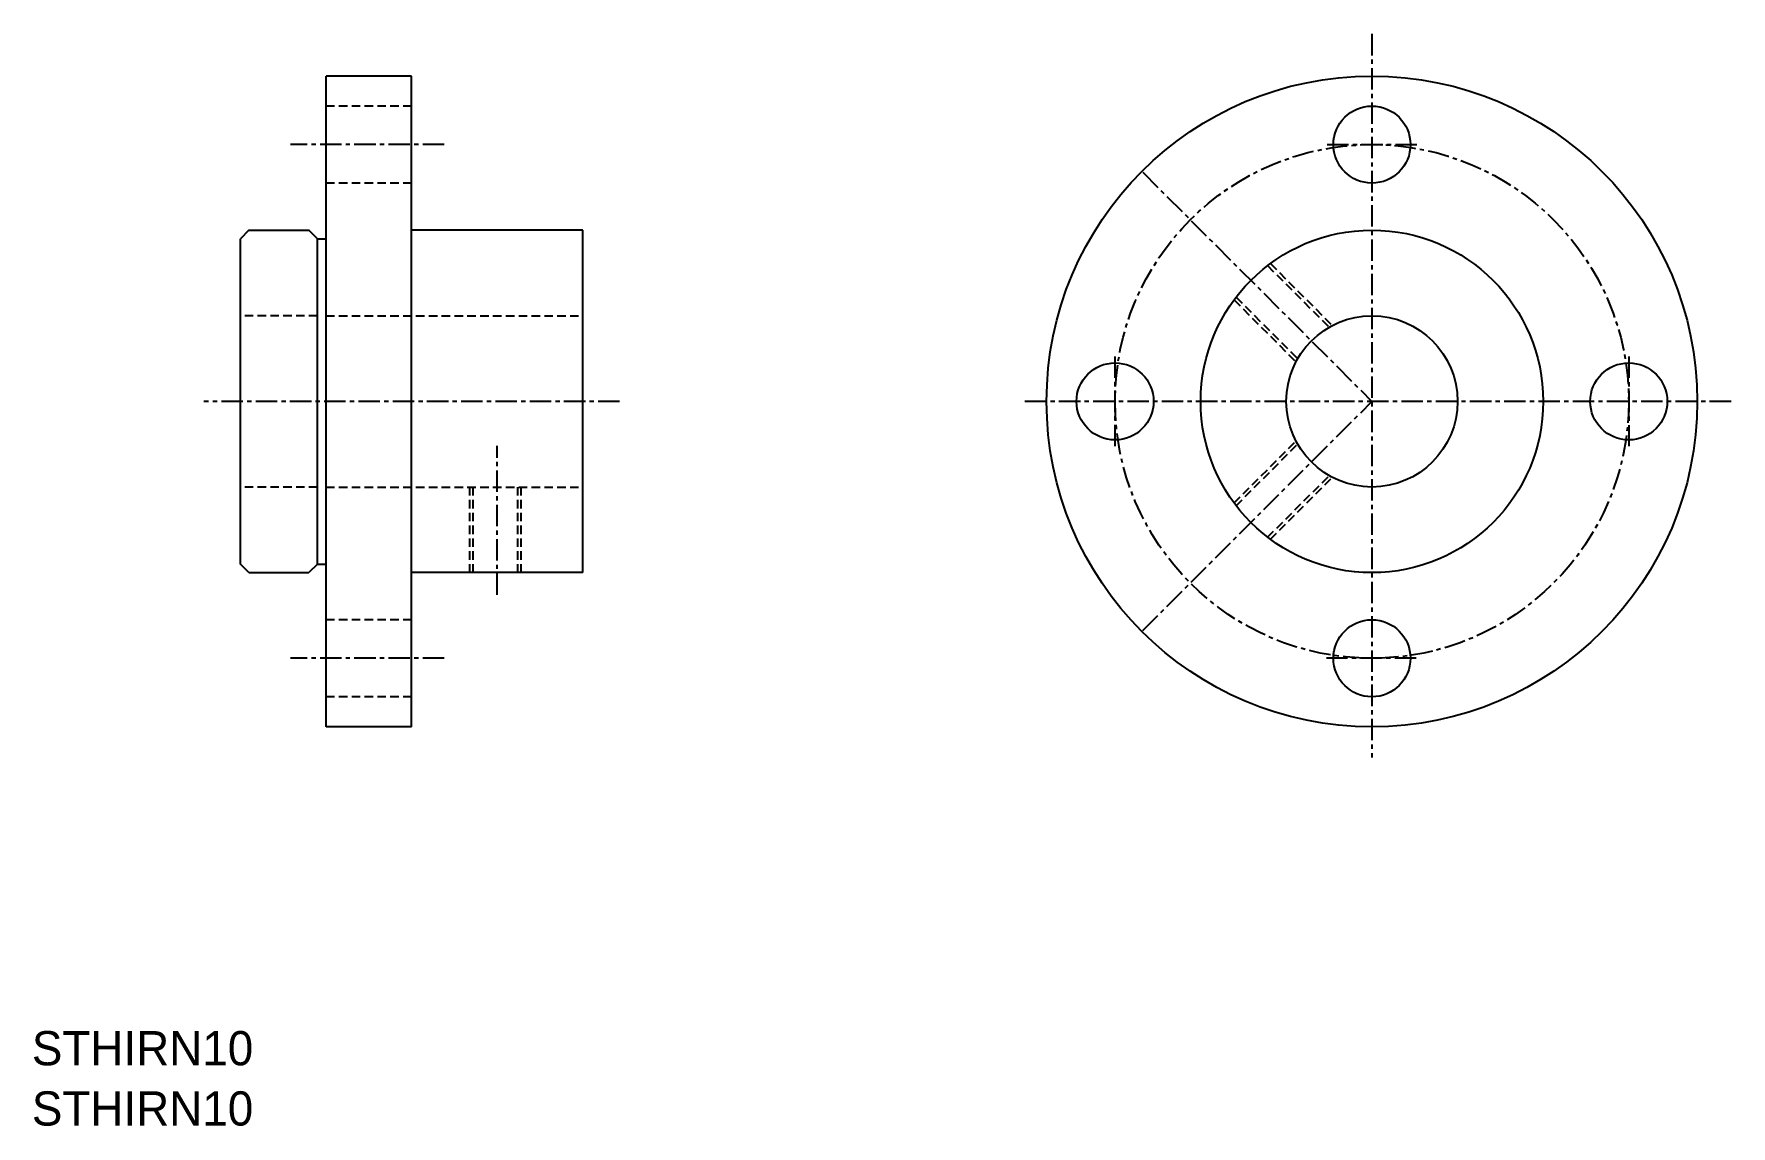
# Model space of a CAD drawing. Extents: x 10.1 to 109.2, y 4 to 67.7.
import ezdxf

# ---------------------------------------------------------------- set-up
doc = ezdxf.new("R2010")
doc.units = 0
doc.linetypes.add('CENTER', pattern=[2, 1.25, -0.25, 0.25, -0.25])
doc.linetypes.add('DASHED', pattern=[0.75, 0.5, -0.25])
doc.layers.get('0').update_dxf_attribs({"linetype": 'CONTINUOUS'})
doc.layers.add('CENTER', color=1, linetype='CENTER')

msp = doc.modelspace()

# ---------------------------------------------------------------- linework, layer by layer
at = {"color": 7, "linetype": 'CONTINUOUS'}
for p, q in [((27.18, 27.279), (27.18, 65.279)), ((32.18, 65.279), (27.18, 65.279)), ((32.18, 27.279), (32.18, 65.279)), ((22.68, 56.279), (22.18, 55.779)), ((22.18, 36.779), (22.18, 55.779)), ((22.68, 56.279), (26.18, 56.279)), ((26.68, 55.779), (26.18, 56.279)), ((26.68, 36.779), (26.68, 55.779)), ((26.68, 55.779), (27.18, 55.779)), ((42.18, 56.279), (32.18, 56.279)), ((42.18, 36.279), (42.18, 56.279)), ((22.68, 36.279), (22.18, 36.779)), ((26.68, 36.779), (26.18, 36.279)), ((26.68, 36.779), (27.18, 36.779)), ((22.68, 36.279), (26.18, 36.279)), ((42.18, 36.279), (32.18, 36.279)), ((32.18, 27.279), (27.18, 27.279))]:
    msp.add_line(p, q, dxfattribs=at)
at = {"color": 3, "linetype": 'DASHED'}
for p, q in [((32.18, 63.529), (27.18, 63.529)), ((32.18, 59.029), (27.18, 59.029)), ((82.168, 54.209), (85.765, 50.612)), ((82.329, 54.33), (85.948, 50.712)), ((80.208, 52.209), (83.826, 48.591)), ((80.329, 52.37), (83.926, 48.773)), ((26.68, 51.279), (22.18, 51.279)), ((27.18, 51.279), (42.18, 51.279)), ((80.208, 40.348), (83.826, 43.967)), ((80.329, 40.187), (83.926, 43.784)), ((82.168, 38.348), (85.765, 41.945)), ((82.329, 38.227), (85.948, 41.845)), ((26.68, 41.279), (22.18, 41.279)), ((27.18, 41.279), (42.18, 41.279)), ((35.58, 36.279), (35.58, 41.279)), ((35.78, 36.279), (35.78, 41.279)), ((38.38, 36.279), (38.38, 41.279)), ((38.58, 36.279), (38.58, 41.279)), ((32.18, 33.529), (27.18, 33.529)), ((32.18, 29.029), (27.18, 29.029))]:
    msp.add_line(p, q, dxfattribs=at)
at = {"color": 7, "linetype": 'CONTINUOUS'}
for centre, radius in [((88.26, 46.279), 19), ((88.26, 61.279), 2.25), ((88.26, 46.279), 10), ((88.26, 46.279), 5), ((73.26, 46.279), 2.25), ((103.26, 46.279), 2.25), ((88.26, 31.279), 2.25)]:
    msp.add_circle(centre, radius, dxfattribs=at)
at = {"layer": 'CENTER', "color": 1, "linetype": 'CENTER'}
for p, q in [((88.26, 67.739), (88.26, 25.478)), ((34.079, 61.279), (25.113, 61.279)), ((85.639, 61.279), (90.881, 61.279)), ((74.875, 59.663), (88.26, 46.279)), ((73.26, 43.658), (73.26, 48.9)), ((103.26, 48.9), (103.26, 43.658)), ((44.324, 46.279), (20.035, 46.279)), ((109.234, 46.279), (67.749, 46.279)), ((74.875, 32.894), (88.26, 46.279)), ((37.18, 34.993), (37.18, 43.693)), ((34.079, 31.279), (25.113, 31.279)), ((90.842, 31.279), (85.6, 31.279))]:
    msp.add_line(p, q, dxfattribs=at)
msp.add_circle((88.26, 46.279), 15, dxfattribs=at)

# ---------------------------------------------------------------- texts
at = {"color": 7, "linetype": 'CONTINUOUS'}
for p in [(10, 7.507), (10, 3.988)]:
    msp.add_text('STHIRN10', height=2, dxfattribs=at).set_placement(p)

doc.saveas('drawing.dxf')
